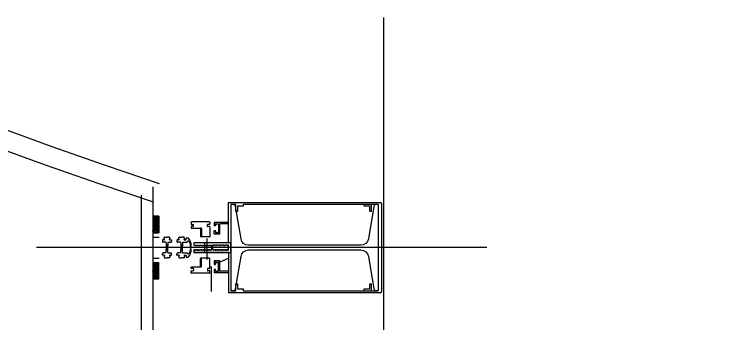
# Model space of a CAD drawing. Header units: metres. Extents: x -6536.4 to -6472.4, y -4878.1 to -4801.3.
# Drawn here: x -6523.187 to -6522.438, y -4832.375 to -4832.056 of the extents above; entities that cross this region are included whole.
import ezdxf
from ezdxf.xclip import XClip

# ---------------------------------------------------------------- set-up
doc = ezdxf.new("R2010")
doc.units = ezdxf.units.M
doc.header["$XCLIPFRAME"] = 2
doc.linetypes.add('plan alu +8.50$0$CACHE2', pattern=[4.762499999999999, 3.175, -1.5875])
doc.layers.add('A-MURS RIDEAUUX', color=150, linetype='Continuous', lineweight=25)
doc.layers.add('plan alu +8.50$0$A-MURS RIDEAUUX', color=150, linetype='Continuous', lineweight=25)
pattern_1 = [(45, (-9.679368365490518, 18.2487164248696), (-0.0008838834764831844, 0.0008838834764831845), []), (135, (-9.679368365490518, 18.2487164248696), (-0.002651650429449553, 0.0008838834764831846), [0.003125, -0.001875])]

# ---------------------------------------------------------------- blocks, each defined once
blk = doc.blocks.new('A$C6E374D36 (2)')
at = {"color": 0, "linetype": 'ByBlock', "lineweight": -2}
blk.add_arc((4.464980345421282, 4.464998909577844, 0.02212012055770174), 4.464999999999999, 102.789583949223, 72.29784460361603, dxfattribs=at)
at = {"color": 0, "linetype": 'ByBlock', "lineweight": -2, "ltscale": 10}
blk.add_arc((4.464980345421282, 4.464998909577844, 0.02212012055770174), 4.399999999999966, 147.0027269736985, 72.29784460361603, dxfattribs=at)
blk = doc.blocks.new('*U657')
at = {"color": 0, "linetype": 'ByBlock'}
blk.add_lwpolyline([(0.04445, 0), (-0.04445, 0), (-0.04445, -0.00254906053850182, 0.3664428773380374), (-0.04244611425406563, -0.004916145982191175), (-0.009046123913700646, -0.01050538750904206, -0.3664428773380373), (-0.00245, -0.01829704376118619), (-0.00245, -0.1341029562388138, -0.3664428773380373), (-0.009046123913700648, -0.1418946124909579), (-0.04244611425406563, -0.1474838540178088, 0.3664428773380373), (-0.04445, -0.1498509394614982), (-0.04445, -0.1524), (0.04445, -0.1524), (0.04445, -0.1498509394614982, 0.3664428773380373), (0.04244611425406563, -0.1474838540178088), (0.009046123913700646, -0.1418946124909579, -0.3664428773380373), (0.00245, -0.1341029562388138), (0.00245, -0.01829704376118619, -0.3664428773380373), (0.009046123913700648, -0.01050538750904206), (0.04244611425406563, -0.004916145982191175, 0.3664428773380374), (0.04445, -0.00254906053850182)], format="xyb", close=True, dxfattribs=at)
blk = doc.blocks.new('plan alu +8.50$0$profil111')
at = {"linetype": 'ByBlock', "lineweight": -2}
h = blk.add_hatch(dxfattribs=at)
h.set_pattern_fill('ANSI38', color=0, scale=0.01, style=0)
h.set_pattern_definition(pattern_1)
h.paths.add_polyline_path([(-0.03026265827611496, -0.2358430618305647), (-0.03235302280063479, -0.229598194969185), (-0.02027831705709104, -0.229598194969185), (-0.01745828871753474, -0.2358430618305647)])
h.paths.add_polyline_path([(-0.01541692718365084, -0.2358430618305647), (-0.01745828871753474, -0.2358430618305647), (-0.02027831705709104, -0.229598194969185), (-0.01541692718365084, -0.229598194969185)])
h.paths.add_polyline_path([(-0.03026265827611496, -0.2358430618305647), (-0.03261554045366211, -0.2358430618305647), (-0.03261554045366211, -0.229598194969185), (-0.03235302280063479, -0.229598194969185)])
h = blk.add_hatch(dxfattribs=at)
h.set_pattern_fill('ANSI38', color=0, scale=0.01, style=0)
h.set_pattern_definition(pattern_1)
h.paths.add_polyline_path([(0.03026265831886121, -0.2358430618305647), (0.03235302284247155, -0.229598194969185), (0.0202783170989278, -0.229598194969185), (0.0174582887593715, -0.2358430618305647)])
h.paths.add_polyline_path([(0.0154169272254876, -0.2358430618305647), (0.0174582887593715, -0.2358430618305647), (0.0202783170989278, -0.229598194969185), (0.0154169272254876, -0.229598194969185)])
h.paths.add_polyline_path([(0.03026265831886121, -0.2358430618305647), (0.03261554049640836, -0.2358430618305647), (0.03261554049640836, -0.229598194969185), (0.03235302284247155, -0.229598194969185)])
at = {"color": 0, "linetype": 'plan alu +8.50$0$CACHE2', "lineweight": -2}
blk.add_line((0, 0.1089074787396385), (0, -0.3559027471856098), dxfattribs=at)
at = {"color": 0, "linetype": 'ByBlock', "lineweight": -2}
for p, q in [((-0.04565000000002328, 0), (0.04565000000093278, 0)), ((-0.04665000000477448, -0.1576999999988402), (-0.04664999999931752, -0.0009999999992942321)), ((-0.04464999999981956, -0.003999999999905413), (-0.04465000000527652, -0.1427000000003318)), ((-0.04464999999981956, -0.003999999999905413), (-0.04464999999981956, -0.01049999999941065)), ((0.04365000000143482, -0.002999999999701686), (-0.04364999999961583, -0.002999999999701686)), ((0.04465000000072905, -0.01049999999941065), (0.04465000000072905, -0.003999999999905413)), ((0.04464999999527208, -0.1427000000003318), (0.04465000000072905, -0.003999999999905413)), ((0.0466500000011365, -0.0009999999992942321), (0.04664999998931307, -0.1574999999993452)), ((-0.04464999999981956, -0.01049999999941065), (-0.03744999999980791, -0.01049999999941065)), ((-0.0426499999994121, -0.01199999999971624), (-0.0426499999994121, -0.0180000000000291)), ((-0.03744999999980791, -0.01199999999971624), (-0.0426499999994121, -0.01199999999971624)), ((-0.03744999999980791, -0.01049999999941065), (-0.03744999999980791, -0.01199999999971624)), ((0.03745000000071741, -0.01049999999941065), (0.04465000000072905, -0.01049999999941065)), ((0.03745000000071741, -0.01199999999971624), (0.03745000000071741, -0.01049999999941065)), ((0.04265000000123109, -0.01199999999971624), (0.03745000000071741, -0.01199999999971624)), ((0.04265000000123109, -0.0180000000000291), (0.04265000000123109, -0.01199999999971624)), ((-0.0426499999994121, -0.0180000000000291), (-0.04464999999981956, -0.0180000000000291)), ((0.04465000000072905, -0.0180000000000291), (0.04265000000123109, -0.0180000000000291)), ((-0.04465000000527652, -0.1427000000003318), (-0.04265000000486907, -0.1427000000003318)), ((-0.04265000000486907, -0.1427000000003318), (-0.04265000000486907, -0.1486999999997352)), ((-0.04265000000486907, -0.1486999999997352), (-0.03745000000526488, -0.1486999999997352)), ((-0.03745000000526488, -0.1486999999997352), (-0.03745000000526488, -0.1502000000000407)), ((0.03744999999526044, -0.1502000000000407), (0.03744999999526044, -0.1486999999997352)), ((0.03744999999526044, -0.1486999999997352), (0.04264999999577412, -0.1486999999997352)), ((0.04264999999577412, -0.1486999999997352), (0.04264999999577412, -0.1427000000003318)), ((0.04264999999577412, -0.1427000000003318), (0.04464999999527208, -0.1427000000003318)), ((-0.03745000000526488, -0.1502000000000407), (-0.04465000000527652, -0.1502000000000407)), ((-0.04465000000527652, -0.1502000000000407), (-0.04465000000527652, -0.1552000000001499)), ((-0.04445000000487198, -0.1553999999996449), (0.04444999999577703, -0.1553999999996449)), ((0.04464999999527208, -0.1502000000000407), (0.03744999999526044, -0.1502000000000407)), ((0.04464999999527208, -0.1552000000001499), (0.04464999999527208, -0.1502000000000407)), ((-0.005200000005061156, -0.1576999999997497), (-0.04665000000477448, -0.1576999999988402)), ((-0.0260000000052969, -0.1579000000001543), (-0.0260000000052969, -0.1724999999996726)), ((-0.02450000000499131, -0.1579000000001543), (-0.02450000000499131, -0.1665000000002692)), ((-0.005000000004656613, -0.1579000000001543), (-0.005000000004656613, -0.1935000000003129)), ((-0.002600000004349567, -0.1579000000001543), (-0.002600000004349567, -0.1584999999995489)), ((-0.002600000004349567, -0.1584999999995489), (-0.002300000004652247, -0.1584999999995489)), ((-0.002600000004349567, -0.1593000000002576), (-0.002600000004349567, -0.1601000000000568)), ((-0.002300000004652247, -0.1593000000002576), (-0.002600000004349567, -0.1593000000002576)), ((-0.002600000004349567, -0.1601000000000568), (-0.002300000004652247, -0.1601000000000568)), ((-0.002600000004349567, -0.1608999999998559), (-0.002600000004349567, -0.1616999999996551)), ((-0.002300000004652247, -0.1608999999998559), (-0.002600000004349567, -0.1608999999998559)), ((-0.002600000004349567, -0.1616999999996551), (-0.002300000004652247, -0.1616999999996551)), ((-0.002600000004349567, -0.1624999999994543), (-0.002600000004349567, -0.163300000000163)), ((-0.002300000004652247, -0.1624999999994543), (-0.002600000004349567, -0.1624999999994543)), ((-0.002600000004349567, -0.163300000000163), (-0.002300000004652247, -0.163300000000163)), ((-0.002600000004349567, -0.1640999999999622), (-0.002600000004349567, -0.1648999999997613)), ((-0.002300000004652247, -0.1640999999999622), (-0.002600000004349567, -0.1640999999999622)), ((0.002399999994850077, -0.1576999999997497), (-0.002400000004854519, -0.1576999999997497)), ((-0.002100000005157199, -0.1586999999999534), (-0.002100000005157199, -0.159099999999853)), ((-0.002100000005157199, -0.1602999999995518), (-0.002100000005157199, -0.1606999999994514)), ((-0.002100000005157199, -0.1619000000000597), (-0.002100000005157199, -0.1622999999999593)), ((-0.002100000005157199, -0.163499999999658), (-0.002100000005157199, -0.1638999999995576)), ((0.002099999995152757, -0.1594999999997526), (0.002099999995152757, -0.159099999999853)), ((0.002099999995152757, -0.1611000000002605), (0.002099999995152757, -0.1606999999994514)), ((0.002099999995152757, -0.1626999999998588), (0.002099999995152757, -0.1622999999999593)), ((0.002099999995152757, -0.1642999999994572), (0.002099999995152757, -0.1638999999995576)), ((0.0022999999955573, -0.1588999999994485), (0.00259999999525462, -0.1588999999994485)), ((0.00259999999525462, -0.1597000000001572), (0.0022999999955573, -0.1597000000001572)), ((0.0022999999955573, -0.1604999999999563), (0.00259999999525462, -0.1604999999999563)), ((0.00259999999525462, -0.1612999999997555), (0.0022999999955573, -0.1612999999997555)), ((0.0022999999955573, -0.1620999999995547), (0.00259999999525462, -0.1620999999995547)), ((0.00259999999525462, -0.1629000000002634), (0.0022999999955573, -0.1629000000002634)), ((0.0022999999955573, -0.1637000000000626), (0.00259999999525462, -0.1637000000000626)), ((0.00259999999525462, -0.1644999999998618), (0.0022999999955573, -0.1644999999998618)), ((0.00259999999525462, -0.1588999999994485), (0.00259999999525462, -0.1579000000001543)), ((0.00259999999525462, -0.1604999999999563), (0.00259999999525462, -0.1597000000001572)), ((0.00259999999525462, -0.1620999999995547), (0.00259999999525462, -0.1612999999997555)), ((0.00259999999525462, -0.1637000000000626), (0.00259999999525462, -0.1629000000002634)), ((0.00259999999525462, -0.1652999999996609), (0.00259999999525462, -0.1644999999998618)), ((0.004999999995561666, -0.1579000000001543), (0.004999999995561666, -0.1935000000003129)), ((0.004999999995561666, -0.1934999999994034), (0.004999999995561666, -0.1579019154369234)), ((0.005199999995056714, -0.1576999999997497), (0.04644999998890853, -0.1576999999997497)), ((0.005199999995966209, -0.1577019154365189), (0.01087087668292952, -0.1577019154365189)), ((0.01487500990970148, -0.1664187723063151), (0.01105363899296208, -0.1578206877429693)), ((0.02449999999407737, -0.1577000000006592), (0.02449999999498687, -0.1664999999993597)), ((0.02599999999438296, -0.1577000000006592), (0.02599999999529246, -0.1724999999987631)), ((-0.02450000000499131, -0.1710000000002765), (-0.02450000000499131, -0.1683999999995649)), ((-0.01420000000507571, -0.1666999999997643), (-0.02430000000458676, -0.1666999999997643)), ((-0.02430000000458676, -0.1682000000000698), (-0.0157000000044718, -0.1682000000000698)), ((-0.02430000000458676, -0.1711999999997715), (-0.0227000000049884, -0.1711999999997715)), ((-0.02250000000458385, -0.1714000000001761), (-0.02250000000458385, -0.1724999999996726)), ((-0.01750000000447471, -0.1724999999996726), (-0.01750000000447471, -0.1714000000001761)), ((-0.01730000000497967, -0.1711999999997715), (-0.0157000000044718, -0.1711999999997715)), ((-0.01550000000497676, -0.1710000000002765), (-0.01550000000497676, -0.1683999999995649)), ((-0.01400000000467116, -0.1669000000001688), (-0.01400000000467116, -0.1724999999996726)), ((-0.002600000004349567, -0.1648999999997613), (-0.002300000004652247, -0.1648999999997613)), ((-0.002600000004349567, -0.1656999999995605), (-0.002600000004349567, -0.1665000000002692)), ((-0.002300000004652247, -0.1656999999995605), (-0.002600000004349567, -0.1656999999995605)), ((-0.002600000004349567, -0.1665000000002692), (-0.002300000004652247, -0.1665000000002692)), ((-0.002600000004349567, -0.1673000000000684), (-0.002600000004349567, -0.1680999999998676)), ((-0.002300000004652247, -0.1673000000000684), (-0.002600000004349567, -0.1673000000000684)), ((-0.002600000004349567, -0.1680999999998676), (-0.002300000004652247, -0.1680999999998676)), ((-0.002300000004652247, -0.1688999999996668), (-0.002600000004349567, -0.1688999999996668)), ((-0.002600000004349567, -0.1688999999996668), (-0.002600000004349567, -0.1696999999994659)), ((-0.002600000004349567, -0.1696999999994659), (-0.002300000004652247, -0.1696999999994659)), ((-0.002300000004652247, -0.1705000000001746), (-0.002600000004349567, -0.1705000000001746)), ((-0.002600000004349567, -0.1705000000001746), (-0.002600000004349567, -0.1712999999999738)), ((-0.002600000004349567, -0.1712999999999738), (-0.002300000004652247, -0.1712999999999738)), ((-0.002300000004652247, -0.172099999999773), (-0.002600000004349567, -0.172099999999773)), ((-0.002600000004349567, -0.172099999999773), (-0.002600000004349567, -0.1728999999995722)), ((-0.002100000005157199, -0.1651000000001659), (-0.002100000005157199, -0.1655000000000655)), ((-0.002100000005157199, -0.1666999999997643), (-0.002100000005157199, -0.1670999999996639)), ((-0.002100000005157199, -0.1683000000002721), (-0.002100000005157199, -0.1687000000001717)), ((-0.002100000005157199, -0.1698999999998705), (-0.002100000005157199, -0.1702999999997701)), ((-0.002100000005157199, -0.1714999999994689), (-0.002100000005157199, -0.1719000000002779)), ((0.002099999995152757, -0.1658999999999651), (0.002099999995152757, -0.1655000000000655)), ((0.002099999995152757, -0.1674999999995634), (0.002099999995152757, -0.1670999999996639)), ((0.002099999995152757, -0.1691000000000713), (0.002099999995152757, -0.1687000000001717)), ((0.002099999995152757, -0.1706999999996697), (0.002099999995152757, -0.1702999999997701)), ((0.002099999995152757, -0.1723000000001775), (0.002099999995152757, -0.1719000000002779)), ((0.0022999999955573, -0.1652999999996609), (0.00259999999525462, -0.1652999999996609)), ((0.00259999999525462, -0.1660999999994601), (0.0022999999955573, -0.1660999999994601)), ((0.0022999999955573, -0.1669000000001688), (0.00259999999525462, -0.1669000000001688)), ((0.00259999999525462, -0.167699999999968), (0.0022999999955573, -0.167699999999968)), ((0.0022999999955573, -0.1684999999997672), (0.00259999999525462, -0.1684999999997672)), ((0.00259999999525462, -0.1692999999995664), (0.0022999999955573, -0.1692999999995664)), ((0.0022999999955573, -0.170100000000275), (0.00259999999525462, -0.170100000000275)), ((0.00259999999525462, -0.1709000000000742), (0.0022999999955573, -0.1709000000000742)), ((0.0022999999955573, -0.1716999999998734), (0.00259999999525462, -0.1716999999998734)), ((0.00259999999525462, -0.1669000000001688), (0.00259999999525462, -0.1660999999994601)), ((0.00259999999525462, -0.1684999999997672), (0.00259999999525462, -0.167699999999968)), ((0.00259999999525462, -0.170100000000275), (0.00259999999525462, -0.1692999999995664)), ((0.00259999999525462, -0.1716999999998734), (0.00259999999525462, -0.1709000000000742)), ((0.01379999999517167, -0.1669000000001688), (0.01379999999517167, -0.1727000000000771)), ((0.01399999999557622, -0.1666999999997643), (0.01469224759966892, -0.1666999999997643)), ((0.01399999999557622, -0.1669000000001688), (0.01399999999557622, -0.1724999999996726)), ((0.02429999999549182, -0.1666999999997643), (0.01419999999507127, -0.1666999999997643)), ((0.01549999999497231, -0.1710000000002765), (0.01549999999497231, -0.1683999999995649)), ((0.02429999999549182, -0.1682000000000698), (0.01569999999537686, -0.1682000000000698)), ((0.01729999999497522, -0.1711999999997715), (0.01569999999537686, -0.1711999999997715)), ((0.01749999999537977, -0.1724999999996726), (0.01749999999537977, -0.1714000000001761)), ((0.02249999999548891, -0.1714000000001761), (0.02249999999548891, -0.1724999999996726)), ((0.02429999999549182, -0.1711999999997715), (0.02269999999498395, -0.1711999999997715)), ((0.02449999999498687, -0.1710000000002765), (0.02449999999498687, -0.1683999999995649)), ((-0.02650000000448927, -0.1773999999995794), (-0.02650000000448927, -0.196100000000115)), ((-0.02630000000408472, -0.1772000000000844), (-0.02420000000438449, -0.1772000000000844)), ((-0.02580000000489235, -0.1727000000000771), (-0.0227000000049884, -0.1727000000000771)), ((-0.02400000000488944, -0.1773999999995794), (-0.02400000000488944, -0.1791999999995824)), ((-0.02190000000427972, -0.1793999999999869), (-0.0238000000044849, -0.1793999999999869)), ((-0.02170000000478467, -0.1773999999995794), (-0.02170000000478467, -0.1791999999995824)), ((-0.02150000000438013, -0.1772000000000844), (-0.01120000000446453, -0.1772000000000844)), ((-0.01420000000507571, -0.1727000000000771), (-0.01730000000497967, -0.1727000000000771)), ((-0.01100000000405998, -0.1773999999995794), (-0.01100000000405998, -0.1865499999994427)), ((-0.002600000004349567, -0.1728999999995722), (-0.002300000004652247, -0.1728999999995722)), ((-0.002300000004652247, -0.1737000000002809), (-0.002600000004349567, -0.1737000000002809)), ((-0.002600000004349567, -0.1737000000002809), (-0.002600000004349567, -0.1739999999999782)), ((-0.002600000004349567, -0.1760999999996784), (-0.002600000004349567, -0.1755000000002838)), ((-0.002600000004349567, -0.1760999999996784), (-0.002300000004652247, -0.1760999999996784)), ((-0.002600000004349567, -0.1777000000001863), (-0.002600000004349567, -0.1768999999994776)), ((-0.002600000004349567, -0.1768999999994776), (-0.002300000004652247, -0.1768999999994776)), ((-0.002300000004652247, -0.1777000000001863), (-0.002600000004349567, -0.1777000000001863)), ((-0.002600000004349567, -0.1792999999997846), (-0.002600000004349567, -0.1784999999999854)), ((-0.002600000004349567, -0.1784999999999854), (-0.002300000004652247, -0.1784999999999854)), ((-0.002600000004349567, -0.1792999999997846), (-0.002300000004652247, -0.1792999999997846)), ((-0.002400000004854519, -0.1741999999994732), (0.001899999994748214, -0.1741999999994732)), ((-0.002400000004854519, -0.1752999999998792), (0.002399999994850077, -0.1752999999998792)), ((-0.002100000005157199, -0.1730999999999767), (-0.002100000005157199, -0.1734999999998763)), ((-0.002100000005157199, -0.1766999999999825), (-0.002100000005157199, -0.1763000000000829)), ((-0.002100000005157199, -0.1782999999995809), (-0.002100000005157199, -0.1778999999996813)), ((-0.002100000005157199, -0.1799000000000888), (-0.002100000005157199, -0.1795000000001892)), ((0.002099999995152757, -0.1739999999999782), (0.002099999995152757, -0.1734999999998763)), ((0.002099999995152757, -0.1770999999998821), (0.002099999995152757, -0.1766999999999825)), ((0.002099999995152757, -0.1786999999994805), (0.002099999995152757, -0.1782999999995809)), ((0.00259999999525462, -0.1724999999996726), (0.0022999999955573, -0.1724999999996726)), ((0.0022999999955573, -0.1732999999994718), (0.00259999999525462, -0.1732999999994718)), ((0.00259999999525462, -0.176499999999578), (0.0022999999955573, -0.176499999999578)), ((0.00259999999525462, -0.1773000000002867), (0.0022999999955573, -0.1773000000002867)), ((0.0022999999955573, -0.1781000000000859), (0.00259999999525462, -0.1781000000000859)), ((0.00259999999525462, -0.178899999999885), (0.0022999999955573, -0.178899999999885)), ((0.00259999999525462, -0.1796999999996842), (0.0022999999955573, -0.1796999999996842)), ((0.00259999999525462, -0.1732999999994718), (0.00259999999525462, -0.1724999999996726)), ((0.00259999999525462, -0.176499999999578), (0.00259999999525462, -0.1755000000002838)), ((0.00259999999525462, -0.1781000000000859), (0.00259999999525462, -0.1773000000002867)), ((0.00259999999525462, -0.1796999999996842), (0.00259999999525462, -0.178899999999885)), ((0.01099999999587453, -0.1773999999995794), (0.01099999999587453, -0.1865499999994427)), ((0.02149999999528518, -0.1772000000000844), (0.01119999999536958, -0.1772000000000844)), ((0.01419999999507127, -0.1727000000000771), (0.01729999999497522, -0.1727000000000771)), ((0.01999999999588908, -0.1766999999999825), (0.01999999999588908, -0.1754999999993743)), ((0.04509999999572756, -0.1752999999998792), (0.02019999999538413, -0.1752999999998792)), ((0.02169999999568972, -0.1773999999995794), (0.02169999999568972, -0.1791999999995824)), ((0.02189999999518477, -0.1793999999999869), (0.02379999999538995, -0.1793999999999869)), ((0.02269999999498395, -0.1727000000000771), (0.02579999999488791, -0.1727000000000771)), ((0.0239999999957945, -0.1773999999995794), (0.0239999999957945, -0.1791999999995824)), ((0.02629999999589927, -0.1772000000000844), (0.02419999999528955, -0.1772000000000844)), ((0.02649999999539432, -0.1773999999995794), (0.02649999999539432, -0.196100000000115)), ((-0.02000000000407454, -0.1869499999993423), (-0.02000000000407454, -0.185950000000048)), ((-0.02000000000407454, -0.1962855270994623), (-0.02000000000407454, -0.1869499999993423)), ((-0.01980000000457949, -0.1857499999996435), (-0.01100000000405998, -0.1857499999996435)), ((-0.01980000000457949, -0.1867499999998472), (-0.01120000000446453, -0.1867499999998472)), ((0.01238148510128667, -0.1798499999995329), (-0.00951022178196581, -0.1798499999995329)), ((-0.002600000004349567, -0.1809000000002925), (-0.002600000004349567, -0.1800999999995838)), ((-0.002600000004349567, -0.1800999999995838), (-0.002300000004652247, -0.1800999999995838)), ((-0.002300000004652247, -0.1809000000002925), (-0.002600000004349567, -0.1809000000002925)), ((-0.002600000004349567, -0.1824999999998909), (-0.002600000004349567, -0.1817000000000917)), ((-0.002600000004349567, -0.1817000000000917), (-0.002300000004652247, -0.1817000000000917)), ((-0.002600000004349567, -0.1824999999998909), (-0.002300000004652247, -0.1824999999998909)), ((-0.002600000004349567, -0.1840999999994892), (-0.002600000004349567, -0.18329999999969)), ((-0.002600000004349567, -0.18329999999969), (-0.002300000004652247, -0.18329999999969)), ((-0.002300000004652247, -0.1840999999994892), (-0.002600000004349567, -0.1840999999994892)), ((-0.002600000004349567, -0.1856999999999971), (-0.002600000004349567, -0.1849000000001979)), ((-0.002600000004349567, -0.1849000000001979), (-0.002300000004652247, -0.1849000000001979)), ((-0.002600000004349567, -0.1856999999999971), (-0.002300000004652247, -0.1856999999999971)), ((-0.002600000004349567, -0.1872999999995955), (-0.002600000004349567, -0.1864999999997963)), ((-0.002600000004349567, -0.1864999999997963), (-0.002300000004652247, -0.1864999999997963)), ((-0.002100000005157199, -0.1814999999996871), (-0.002100000005157199, -0.1810999999997875)), ((-0.002100000005157199, -0.183100000000195), (-0.002100000005157199, -0.1827000000002954)), ((-0.002100000005157199, -0.1846999999997934), (-0.002100000005157199, -0.1842999999998938)), ((-0.002100000005157199, -0.1863000000003012), (-0.002100000005157199, -0.1858999999994921)), ((0.002099999995152757, -0.1802999999999884), (0.002099999995152757, -0.1799000000000888)), ((0.002099999995152757, -0.1818999999995867), (0.002099999995152757, -0.1814999999996871)), ((0.002099999995152757, -0.1835000000000946), (0.002099999995152757, -0.183100000000195)), ((0.002099999995152757, -0.185099999999693), (0.002099999995152757, -0.1846999999997934)), ((0.002099999995152757, -0.1867000000002008), (0.002099999995152757, -0.1863000000003012)), ((0.00259999999525462, -0.1804999999994834), (0.0022999999955573, -0.1804999999994834)), ((0.0022999999955573, -0.1813000000001921), (0.00259999999525462, -0.1813000000001921)), ((0.00259999999525462, -0.1820999999999913), (0.0022999999955573, -0.1820999999999913)), ((0.00259999999525462, -0.1828999999997905), (0.0022999999955573, -0.1828999999997905)), ((0.00259999999525462, -0.1836999999995896), (0.0022999999955573, -0.1836999999995896)), ((0.0022999999955573, -0.1845000000002983), (0.00259999999525462, -0.1845000000002983)), ((0.00259999999525462, -0.1853000000000975), (0.0022999999955573, -0.1853000000000975)), ((0.00259999999525462, -0.1860999999998967), (0.0022999999955573, -0.1860999999998967)), ((0.00259999999525462, -0.1868999999996959), (0.0022999999955573, -0.1868999999996959)), ((0.00259999999525462, -0.1813000000001921), (0.00259999999525462, -0.1804999999994834)), ((0.00259999999525462, -0.1828999999997905), (0.00259999999525462, -0.1820999999999913)), ((0.00259999999525462, -0.1845000000002983), (0.00259999999525462, -0.1836999999995896)), ((0.00259999999525462, -0.1860999999998967), (0.00259999999525462, -0.1853000000000975)), ((0.00259999999525462, -0.187699999999495), (0.00259999999525462, -0.1868999999996959)), ((0.01979999999548454, -0.1857499999996435), (0.01099999999587453, -0.1857499999996435)), ((0.01979999999548454, -0.1867499999998472), (0.01119999999536958, -0.1867499999998472)), ((0.01999999999588908, -0.1869499999993423), (0.01999999999588908, -0.185950000000048)), ((0.01999999999588908, -0.1962855270994623), (0.01999999999588908, -0.1869499999993423)), ((-0.02400000000488944, -0.196100000000115), (-0.02400000000488944, -0.194300000000112)), ((-0.02190000000427972, -0.1940999999997075), (-0.0238000000044849, -0.1940999999997075)), ((-0.02170000000478467, -0.194300000000112), (-0.02170000000478467, -0.1962855270994623)), ((-0.004800000005161564, -0.1936999999998079), (-0.002800000004754111, -0.1936999999998079)), ((-0.002300000004652247, -0.1872999999995955), (-0.002600000004349567, -0.1872999999995955)), ((-0.002600000004349567, -0.1889000000001033), (-0.002600000004349567, -0.1881000000003041)), ((-0.002600000004349567, -0.1881000000003041), (-0.002300000004652247, -0.1881000000003041)), ((-0.002600000004349567, -0.1889000000001033), (-0.002300000004652247, -0.1889000000001033)), ((-0.002600000004349567, -0.1904999999997017), (-0.002600000004349567, -0.1896999999999025)), ((-0.002600000004349567, -0.1896999999999025), (-0.002300000004652247, -0.1896999999999025)), ((-0.002300000004652247, -0.1904999999997017), (-0.002600000004349567, -0.1904999999997017)), ((-0.002600000004349567, -0.1921000000002095), (-0.002600000004349567, -0.1912999999995009)), ((-0.002600000004349567, -0.1912999999995009), (-0.002300000004652247, -0.1912999999995009)), ((-0.002600000004349567, -0.1921000000002095), (-0.002300000004652247, -0.1921000000002095)), ((-0.002600000004349567, -0.1935000000003129), (-0.002600000004349567, -0.1929000000000087)), ((-0.002600000004349567, -0.1929000000000087), (-0.002300000004652247, -0.1929000000000087)), ((-0.002100000005157199, -0.1878999999998996), (-0.002100000005157199, -0.1875)), ((-0.002100000005157199, -0.189499999999498), (-0.002100000005157199, -0.1890999999995984)), ((-0.002100000005157199, -0.1911000000000058), (-0.002100000005157199, -0.1907000000001062)), ((-0.002100000005157199, -0.1926999999996042), (-0.002100000005157199, -0.1922999999997046)), ((0.002099999995152757, -0.1882999999997992), (0.002099999995152757, -0.1878999999998996)), ((0.002099999995152757, -0.189900000000307), (0.002099999995152757, -0.189499999999498)), ((0.002099999995152757, -0.1914999999999054), (0.002099999995152757, -0.1911000000000058)), ((0.002099999995152757, -0.1930999999995038), (0.002099999995152757, -0.1926999999996042)), ((0.0022999999955573, -0.187699999999495), (0.00259999999525462, -0.187699999999495)), ((0.00259999999525462, -0.1885000000002037), (0.0022999999955573, -0.1885000000002037)), ((0.00259999999525462, -0.1893000000000029), (0.0022999999955573, -0.1893000000000029)), ((0.00259999999525462, -0.1900999999998021), (0.0022999999955573, -0.1900999999998021)), ((0.0022999999955573, -0.1908999999996013), (0.00259999999525462, -0.1908999999996013)), ((0.00259999999525462, -0.19170000000031), (0.0022999999955573, -0.19170000000031)), ((0.00259999999525462, -0.1925000000001091), (0.0022999999955573, -0.1925000000001091)), ((0.00259999999525462, -0.1932999999999083), (0.0022999999955573, -0.1932999999999083)), ((0.00259999999525462, -0.1893000000000029), (0.00259999999525462, -0.1885000000002037)), ((0.00259999999525462, -0.1908999999996013), (0.00259999999525462, -0.1900999999998021)), ((0.00259999999525462, -0.1925000000001091), (0.00259999999525462, -0.19170000000031)), ((0.00259999999525462, -0.1935000000003129), (0.00259999999525462, -0.1932999999999083)), ((0.002799999994749669, -0.1936999999998079), (0.004799999995157123, -0.1936999999998079)), ((0.02169999999568972, -0.194300000000112), (0.02169999999568972, -0.1962855270994623)), ((0.02189999999518477, -0.1940999999997075), (0.02379999999538995, -0.1940999999997075)), ((0.0239999999957945, -0.196100000000115), (0.0239999999957945, -0.194300000000112)), ((-0.02630000000408472, -0.19629999999961), (-0.02420000000438449, -0.19629999999961)), ((-0.02150000000438013, -0.1964855270998669), (-0.02020000000447908, -0.1964855270998669)), ((-0.009978833844797919, -0.2010533193988522), (-0.009978833844797919, -0.1998956244660803)), ((-0.00827010632656311, -0.2013533193985495), (-0.009678833844191104, -0.2013533193985495)), ((-0.007970106326865789, -0.2033861727286421), (-0.007970106326865789, -0.2016533193982468)), ((-0.005470106326356472, -0.2049090555601651), (-0.005470106326356472, -0.2006454833517637)), ((0.005470106317261525, -0.2049090555601651), (0.005470106317261525, -0.2006454833517637)), ((0.005470106317261525, -0.2049090555601651), (0.005470106317261525, -0.2006454833517637)), ((0.007970106317770842, -0.2033861727286421), (0.007970106317770842, -0.2016533193982468)), ((0.007970106317770842, -0.2033861727286421), (0.007970106317770842, -0.2016533193982468)), ((0.008270106317468162, -0.2013533193985495), (0.009678833835096157, -0.2013533193985495)), ((0.008270106317468162, -0.2013533193985495), (0.009678833835096157, -0.2013533193985495)), ((0.009978833835702972, -0.2010533193988522), (0.009978833835702972, -0.1998956244660803)), ((0.009978833835702972, -0.2010533193988522), (0.009978833835702972, -0.1998956244660803)), ((0.02149999999528518, -0.1964855270998669), (0.02019999999538413, -0.1964855270998669)), ((0.02629999999589927, -0.19629999999961), (0.02419999999528955, -0.19629999999961)), ((-0.01069623733383196, -0.2038662391378239), (-0.01069623733383196, -0.2061861727288488)), ((-0.01069623733383196, -0.2085061063198737), (-0.01069623733383196, -0.2061861727288488)), ((-0.00932002838999324, -0.2030473650102067), (-0.01053732763375592, -0.2036014873165186)), ((-0.00932002838999324, -0.2093249804474908), (-0.01053732763375592, -0.2087708581411789)), ((-0.00902596819014434, -0.2033861727286421), (-0.00902596819014434, -0.2032238662250165)), ((-0.00902596819014434, -0.2089861727290554), (-0.00902596819014434, -0.2091484792335905)), ((-0.00827010632656311, -0.2036861727292489), (-0.008725968189537525, -0.2036861727292489)), ((-0.00827010632656311, -0.2086861727293581), (-0.008725968189537525, -0.2086861727293581)), ((-0.007970106326865789, -0.2089861727290554), (-0.007970106326865789, -0.2107816896323129)), ((-0.005470106326356472, -0.2074632898993514), (-0.005470106326356472, -0.2099816896325137)), ((-0.005193859124119626, -0.2052081137562709), (0.002126988573763811, -0.205789574550181)), ((-0.005193859122300637, -0.2071642317032456), (0.002126988573763811, -0.2065827709566292)), ((0.005193859115934174, -0.2052081137562709), (-0.002126988582858758, -0.205789574550181)), ((0.005193859114115185, -0.2071642317032456), (-0.002126988582858758, -0.2065827709566292)), ((0.005470106317261525, -0.2074632898993514), (0.005470106317261525, -0.2099816896325137)), ((0.005470106317261525, -0.2074632898993514), (0.005470106317261525, -0.2099816896325137)), ((0.007970106317770842, -0.2089861727290554), (0.007970106317770842, -0.2107816896323129)), ((0.007970106317770842, -0.2089861727290554), (0.007970106317770842, -0.2107816896323129)), ((0.008270106317468162, -0.2036861727292489), (0.008725968180442578, -0.2036861727292489)), ((0.008270106317468162, -0.2036861727292489), (0.008725968180442578, -0.2036861727292489)), ((0.008270106317468162, -0.2086861727293581), (0.008725968180442578, -0.2086861727293581)), ((0.008270106317468162, -0.2086861727293581), (0.008725968180442578, -0.2086861727293581)), ((0.009025968181049393, -0.2033861727286421), (0.009025968181049393, -0.2032238662250165)), ((0.009025968181049393, -0.2033861727286421), (0.009025968181049393, -0.2032238662250165)), ((0.009025968181049393, -0.2089861727290554), (0.009025968181049393, -0.2091484792335905)), ((0.009025968181049393, -0.2089861727290554), (0.009025968181049393, -0.2091484792335905)), ((0.009320028380898293, -0.2030473650102067), (0.01053732762466097, -0.2036014873165186)), ((0.009320028380898293, -0.2030473650102067), (0.01053732762466097, -0.2036014873165186)), ((0.009320028380898293, -0.2093249804474908), (0.01053732762466097, -0.2087708581411789)), ((0.009320028380898293, -0.2093249804474908), (0.01053732762466097, -0.2087708581411789)), ((0.01069623732473701, -0.2038662391378239), (0.01069623732473701, -0.2061861727288488)), ((0.01069623732473701, -0.2038662391378239), (0.01069623732473701, -0.2061861727288488)), ((0.01069623732473701, -0.2085061063198737), (0.01069623732473701, -0.2061861727288488)), ((0.01069623732473701, -0.2085061063198737), (0.01069623732473701, -0.2061861727288488)), ((-0.007970106326865789, -0.2184665411659807), (-0.007970106326865789, -0.2167710243120382)), ((-0.007770106326461246, -0.210981689631808), (-0.006470106326560199, -0.210981689631808)), ((-0.007670106326258974, -0.2164710243114314), (-0.006470106326560199, -0.2164710243114314)), ((0.007770106317366299, -0.210981689631808), (0.006470106317465252, -0.210981689631808)), ((0.007770106317366299, -0.210981689631808), (0.006470106317465252, -0.210981689631808)), ((0.007670106318073522, -0.2164710243114314), (0.006470106317465252, -0.2164710243114314)), ((0.007670106318073522, -0.2164710243114314), (0.006470106317465252, -0.2164710243114314)), ((0.007970106317770842, -0.2184665411659807), (0.007970106317770842, -0.2167710243120382)), ((0.007970106317770842, -0.2184665411659807), (0.007970106317770842, -0.2167710243120382)), ((-0.01069623733383196, -0.2189466075751625), (-0.01069623733383196, -0.2212665411661874)), ((-0.01069623733383196, -0.2235864747572123), (-0.01069623733383196, -0.2212665411661874)), ((-0.00932002838999324, -0.2181277334475453), (-0.01053732763375592, -0.2186818557538572)), ((-0.00932002838999324, -0.2244053488848294), (-0.01053732763375592, -0.2238512265785175)), ((-0.00902596819014434, -0.2184665411659807), (-0.00902596819014434, -0.2183042346614457)), ((-0.00902596819014434, -0.224066541166394), (-0.00902596819014434, -0.2242288476700196)), ((-0.00827010632656311, -0.2187665411656781), (-0.008725968189537525, -0.2187665411656781)), ((-0.00827010632656311, -0.2237665411657872), (-0.008725968189537525, -0.2237665411657872)), ((-0.007970106326865789, -0.224066541166394), (-0.007970106326865789, -0.2258620580696515)), ((-0.005470106326356472, -0.2199894239975038), (-0.005470106326356472, -0.2174710243116351)), ((-0.005470106326356472, -0.219989424043888), (-0.005470106326356472, -0.2174710243116351)), ((-0.005470106326356472, -0.22254365833669), (-0.005470106326356472, -0.2250620580689429)), ((-0.005193859124119626, -0.2202884821936095), (0.002126988573763811, -0.2208699429875196)), ((-0.005193859122300637, -0.2222446001405842), (0.002126988573763811, -0.2216631393930584)), ((0.005193859115934174, -0.2202884821936095), (-0.002126988582858758, -0.2208699429875196)), ((0.005193859114115185, -0.2222446001405842), (-0.002126988582858758, -0.2216631393930584)), ((0.005470106317261525, -0.2199894239975038), (0.005470106317261525, -0.2174710243116351)), ((0.005470106317261525, -0.219989424043888), (0.005470106317261525, -0.2174710243116351)), ((0.005470106317261525, -0.2199894239975038), (0.005470106317261525, -0.2174710243116351)), ((0.005470106317261525, -0.219989424043888), (0.005470106317261525, -0.2174710243116351)), ((0.005470106317261525, -0.22254365833669), (0.005470106317261525, -0.2250620580689429)), ((0.005470106317261525, -0.22254365833669), (0.005470106317261525, -0.2250620580689429)), ((0.007970106317770842, -0.224066541166394), (0.007970106317770842, -0.2257620580694493)), ((0.007970106317770842, -0.224066541166394), (0.007970106317770842, -0.2258620580696515)), ((0.008270106317468162, -0.2187665411656781), (0.008725968180442578, -0.2187665411656781)), ((0.008270106317468162, -0.2187665411656781), (0.008725968180442578, -0.2187665411656781)), ((0.008270106317468162, -0.2237665411657872), (0.008725968180442578, -0.2237665411657872)), ((0.008270106317468162, -0.2237665411657872), (0.008725968180442578, -0.2237665411657872)), ((0.009025968181049393, -0.2184665411659807), (0.009025968181049393, -0.2183042346614457)), ((0.009025968181049393, -0.2184665411659807), (0.009025968181049393, -0.2183042346614457)), ((0.009025968181049393, -0.224066541166394), (0.009025968181049393, -0.2242288476700196)), ((0.009025968181049393, -0.224066541166394), (0.009025968181049393, -0.2242288476700196)), ((0.009320028380898293, -0.2181277334475453), (0.01053732762466097, -0.2186818557538572)), ((0.009320028380898293, -0.2181277334475453), (0.01053732762466097, -0.2186818557538572)), ((0.009320028380898293, -0.2244053488848294), (0.01053732762466097, -0.2238512265785175)), ((0.009320028380898293, -0.2244053488848294), (0.01053732762466097, -0.2238512265785175)), ((0.01069623732473701, -0.2189466075751625), (0.01069623732473701, -0.2212665411661874)), ((0.01069623732473701, -0.2189466075751625), (0.01069623732473701, -0.2212665411661874)), ((0.01069623732473701, -0.2235864747572123), (0.01069623732473701, -0.2212665411661874)), ((0.01069623732473701, -0.2235864747572123), (0.01069623732473701, -0.2212665411661874)), ((-0.03261554047912796, -0.2295981949455381), (-0.03261554047912796, -0.2358981949455483)), ((-0.03261554047912796, -0.2295981949455381), (-0.01541692720911669, -0.2295981949455381)), ((-0.01541692720911669, -0.2358981949455483), (-0.01541692720911669, -0.2295981949455381)), ((-0.0108735286312367, -0.2358981949455483), (-0.0108735286312367, -0.2293981949460431)), ((-0.007770106326461246, -0.2260620580691466), (-0.006470106326560199, -0.2260620580691466)), ((0.007670106318073522, -0.2260620580691466), (0.006470106317465252, -0.2260620580691466)), ((0.007770106317366299, -0.2260620580691466), (0.006470106317465252, -0.2260620580691466)), ((0.01087352862214175, -0.2358981949455483), (0.01087352862214175, -0.2293981949460431)), ((0.03261554047094251, -0.2295981949455381), (0.01541692720002175, -0.2295981949455381)), ((0.01541692720002175, -0.2358981949455483), (0.01541692720002175, -0.2295981949455381)), ((0.03261554047094251, -0.2295981949455381), (0.03261554047094251, -0.2358981949455483))]:
    blk.add_line(p, q, dxfattribs=at)
at = {"color": 0, "linetype": 'ByBlock', "lineweight": -2, "ltscale": 10}
blk.add_lwpolyline([(0.004996849595045205, -0.1553999999996449), (-0.005003150405173074, -0.1553999999996449), (-0.005003150405173074, -0.1826999999593681), (0.004996849595045205, -0.1826999999593681)], close=True, dxfattribs=at)
at = {"color": 0, "linetype": 'ByBlock', "lineweight": -2}
for centre, radius, start, end in [((-0.04565000000002328, -0.0009999999992942321), 0.001, 90, 180), ((0.04565000000093278, -0.0009999999992942321), 0.001, 0, 90), ((-0.04364999999961583, -0.003999999999905413), 0.001, 90, 180), ((0.04365000000143482, -0.003999999999905413), 0.001, 0, 90), ((0.04444999999577703, -0.1552000000001499), 0.0002000000000000001, 270, 0), ((-0.02430000000458676, -0.1579000000001543), 0.0002000000000000001, 90, 180), ((-0.005200000005061156, -0.1579000000001543), 0.0002000000000000001, 0, 90), ((-0.002400000004854519, -0.1579000000001543), 0.0002000000000000001, 90, 180), ((-0.002300000004652247, -0.1586999999999534), 0.0002000000000000001, 0, 90), ((-0.002300000004652247, -0.159099999999853), 0.0002000000000000001, 270, 0), ((-0.002300000004652247, -0.1602999999995518), 0.0002000000000000001, 0, 90), ((-0.002300000004652247, -0.1606999999994514), 0.0002000000000000001, 270, 0), ((-0.002300000004652247, -0.1619000000000597), 0.0002000000000000001, 0, 90), ((-0.002300000004652247, -0.1622999999999593), 0.0002000000000000001, 270, 0), ((-0.002300000004652247, -0.163499999999658), 0.0002000000000000001, 0, 90), ((-0.002300000004652247, -0.1638999999995576), 0.0002000000000000001, 270, 0), ((0.0022999999955573, -0.159099999999853), 0.0002000000000000001, 90, 180), ((0.0022999999955573, -0.1594999999997526), 0.0002000000000000001, 180, 270), ((0.0022999999955573, -0.1606999999994514), 0.0002000000000000001, 90, 180), ((0.0022999999955573, -0.1611000000002605), 0.0002000000000000001, 180, 270), ((0.0022999999955573, -0.1622999999999593), 0.0002000000000000001, 90, 180), ((0.0022999999955573, -0.1626999999998588), 0.0002000000000000001, 180, 270), ((0.0022999999955573, -0.1638999999995576), 0.0002000000000000001, 90, 180), ((0.0022999999955573, -0.1642999999994572), 0.0002000000000000001, 180, 270), ((0.002399999994850077, -0.1579000000001543), 0.0002000000000000001, 0, 90), ((0.005199999995056714, -0.1579000000001543), 0.0002000000000000001, 90, 180), ((0.005199999995966209, -0.1579019154369234), 0.0002000000000000001, 90, 180), ((0.01087087668292952, -0.1579019154369234), 0.0002000000000000001, 23.96248897446707, 90), ((0.04644999998890853, -0.1574999999993452), 0.0002000000000000001, 270, 0), ((-0.02430000000458676, -0.1665000000002692), 0.0002000000000000001, 180, 270), ((-0.02430000000458676, -0.1683999999995649), 0.0002000000000000001, 90, 180), ((-0.02430000000458676, -0.1710000000002765), 0.0002000000000000001, 180, 270), ((-0.0227000000049884, -0.1714000000001761), 0.0002000000000000001, 0, 90), ((-0.01730000000497967, -0.1714000000001761), 0.0002000000000000001, 90, 180), ((-0.0157000000044718, -0.1683999999995649), 0.0002000000000000001, 0, 90), ((-0.0157000000044718, -0.1710000000002765), 0.0002000000000000001, 270, 0), ((-0.01420000000507571, -0.1669000000001688), 0.0002000000000000001, 0, 90), ((-0.002300000004652247, -0.1651000000001659), 0.0002000000000000001, 0, 90), ((-0.002300000004652247, -0.1655000000000655), 0.0002000000000000001, 270, 0), ((-0.002300000004652247, -0.1666999999997643), 0.0002000000000000001, 0, 90), ((-0.002300000004652247, -0.1670999999996639), 0.0002000000000000001, 270, 0), ((-0.002300000004652247, -0.1683000000002721), 0.0002000000000000001, 0, 90), ((-0.002300000004652247, -0.1687000000001717), 0.0002000000000000001, 270, 0), ((-0.002300000004652247, -0.1698999999998705), 0.0002000000000000001, 0, 90), ((-0.002300000004652247, -0.1702999999997701), 0.0002000000000000001, 270, 0), ((-0.002300000004652247, -0.1714999999994689), 0.0002000000000000001, 0, 90), ((-0.002300000004652247, -0.1719000000002779), 0.0002000000000000001, 270, 0), ((0.0022999999955573, -0.1655000000000655), 0.0002000000000000001, 90, 180), ((0.0022999999955573, -0.1658999999999651), 0.0002000000000000001, 180, 270), ((0.0022999999955573, -0.1670999999996639), 0.0002000000000000001, 90, 180), ((0.0022999999955573, -0.1674999999995634), 0.0002000000000000001, 180, 270), ((0.0022999999955573, -0.1687000000001717), 0.0002000000000000001, 90, 180), ((0.0022999999955573, -0.1691000000000713), 0.0002000000000000001, 180, 270), ((0.0022999999955573, -0.1702999999997701), 0.0002000000000000001, 90, 180), ((0.0022999999955573, -0.1706999999996697), 0.0002000000000000001, 180, 270), ((0.0022999999955573, -0.1719000000002779), 0.0002000000000000001, 90, 180), ((0.01399999999557622, -0.1669000000001688), 0.0002000000000000001, 90, 180), ((0.01419999999507127, -0.1669000000001688), 0.0002000000000000001, 90, 180), ((0.01469224759966892, -0.1664999999993597), 0.0002000000000000001, 270, 23.96248897446707), ((0.01569999999537686, -0.1683999999995649), 0.0002000000000000001, 90, 180), ((0.01569999999537686, -0.1710000000002765), 0.0002000000000000001, 180, 270), ((0.01729999999497522, -0.1714000000001761), 0.0002000000000000001, 0, 90), ((0.02269999999498395, -0.1714000000001761), 0.0002000000000000001, 90, 180), ((0.02429999999549182, -0.1664999999993597), 0.0002000000000000001, 270, 0), ((0.02429999999549182, -0.1683999999995649), 0.0002000000000000001, 0, 90), ((0.02429999999549182, -0.1710000000002765), 0.0002000000000000001, 270, 0), ((-0.02630000000408472, -0.1773999999995794), 0.0002000000000000001, 90, 180), ((-0.02580000000489235, -0.1724999999996726), 0.0002000000000000001, 180, 270), ((-0.02420000000438449, -0.1773999999995794), 0.0002000000000000001, 0, 90), ((-0.0238000000044849, -0.1791999999995824), 0.0002000000000000001, 180, 270), ((-0.0227000000049884, -0.1724999999996726), 0.0002000000000000001, 270, 0), ((-0.02190000000427972, -0.1791999999995824), 0.0002000000000000001, 270, 0), ((-0.02150000000438013, -0.1773999999995794), 0.0002000000000000001, 90, 180), ((-0.01730000000497967, -0.1724999999996726), 0.0002000000000000001, 180, 270), ((-0.01420000000507571, -0.1724999999996726), 0.0002000000000000001, 270, 0), ((-0.01120000000446453, -0.1773999999995794), 0.0002000000000000001, 0, 90), ((-0.002400000004854519, -0.1739999999999782), 0.0002000000000000001, 180, 270), ((-0.002400000004854519, -0.1755000000002838), 0.0002000000000000001, 90, 180), ((-0.002300000004652247, -0.1730999999999767), 0.0002000000000000001, 0, 90), ((-0.002300000004652247, -0.1734999999998763), 0.0002000000000000001, 270, 0), ((-0.002300000004652247, -0.1763000000000829), 0.0002000000000000001, 0, 90), ((-0.002300000004652247, -0.1766999999999825), 0.0002000000000000001, 270, 0), ((-0.002300000004652247, -0.1778999999996813), 0.0002000000000000001, 0, 90), ((-0.002300000004652247, -0.1782999999995809), 0.0002000000000000001, 270, 0), ((-0.002300000004652247, -0.1795000000001892), 0.0002000000000000001, 0, 90), ((0.001899999994748214, -0.1739999999999782), 0.0002000000000000001, 270, 0), ((0.0022999999955573, -0.1723000000001775), 0.0002000000000000001, 180, 270), ((0.0022999999955573, -0.1734999999998763), 0.0002000000000000001, 90, 180), ((0.0022999999955573, -0.1766999999999825), 0.0002000000000000001, 90, 180), ((0.0022999999955573, -0.1770999999998821), 0.0002000000000000001, 180, 270), ((0.0022999999955573, -0.1782999999995809), 0.0002000000000000001, 90, 180), ((0.0022999999955573, -0.1786999999994805), 0.0002000000000000001, 180, 270), ((0.0022999999955573, -0.1799000000000888), 0.0002000000000000001, 90, 180), ((0.002399999994850077, -0.1755000000002838), 0.0002000000000000001, 0, 90), ((0.01119999999536958, -0.1773999999995794), 0.0002000000000000001, 90, 180), ((0.01419999999507127, -0.1724999999996726), 0.0002000000000000001, 180, 270), ((0.01729999999497522, -0.1724999999996726), 0.0002000000000000001, 270, 0), ((0.02019999999538413, -0.1754999999993743), 0.0002000000000000001, 90, 180), ((0.02149999999528518, -0.1773999999995794), 0.0002000000000000001, 0, 90), ((0.02189999999518477, -0.1791999999995824), 0.0002000000000000001, 180, 270), ((0.02269999999498395, -0.1724999999996726), 0.0002000000000000001, 180, 270), ((0.02379999999538995, -0.1791999999995824), 0.0002000000000000001, 270, 0), ((0.02419999999528955, -0.1773999999995794), 0.0002000000000000001, 90, 179.9999999997916), ((0.02579999999488791, -0.1724999999987631), 0.0002000000000000001, 270, 0), ((0.02629999999589927, -0.1773999999995794), 0.0002000000000000001, 0, 90), ((0.04509999999572756, -0.1754999999993743), 0.0002000000000000001, 0, 90), ((-0.01980000000457949, -0.185950000000048), 0.0002000000000000001, 90, 180), ((-0.01980000000457949, -0.1869499999993423), 0.0002000000000000001, 90, 180), ((-0.01120000000446453, -0.1865499999994427), 0.0002000000000000001, 270, 0), ((-0.002300000004652247, -0.1799000000000888), 0.0002000000000000001, 270, 0), ((-0.002300000004652247, -0.1810999999997875), 0.0002000000000000001, 0, 90), ((-0.002300000004652247, -0.1814999999996871), 0.0002000000000000001, 270, 0), ((-0.002300000004652247, -0.1827000000002954), 0.0002000000000000001, 0, 90), ((-0.002300000004652247, -0.183100000000195), 0.0002000000000000001, 270, 0), ((-0.002300000004652247, -0.1842999999998938), 0.0002000000000000001, 0, 90), ((-0.002300000004652247, -0.1846999999997934), 0.0002000000000000001, 270, 0), ((-0.002300000004652247, -0.1858999999994921), 0.0002000000000000001, 0, 90), ((-0.002300000004652247, -0.1863000000003012), 0.0002000000000000001, 270, 0), ((0.0022999999955573, -0.1802999999999884), 0.0002000000000000001, 180, 270), ((0.0022999999955573, -0.1814999999996871), 0.0002000000000000001, 90, 180), ((0.0022999999955573, -0.1818999999995867), 0.0002000000000000001, 180, 270), ((0.0022999999955573, -0.183100000000195), 0.0002000000000000001, 90, 180), ((0.0022999999955573, -0.1835000000000946), 0.0002000000000000001, 180, 270), ((0.0022999999955573, -0.1846999999997934), 0.0002000000000000001, 90, 180), ((0.0022999999955573, -0.185099999999693), 0.0002000000000000001, 180, 270), ((0.0022999999955573, -0.1863000000003012), 0.0002000000000000001, 90, 180), ((0.0022999999955573, -0.1867000000002008), 0.0002000000000000001, 180, 270), ((0.01119999999536958, -0.1865499999994427), 0.0002000000000000001, 180, 270), ((0.01979999999548454, -0.185950000000048), 0.0002000000000000001, 0, 90), ((0.01979999999548454, -0.1869499999993423), 0.0002000000000000001, 0, 90), ((-0.0238000000044849, -0.194300000000112), 0.0002000000000000001, 90, 180), ((-0.02190000000427972, -0.194300000000112), 0.0002000000000000001, 0, 90), ((-0.004800000005161564, -0.1935000000003129), 0.0002000000000000001, 180, 270), ((-0.002800000004754111, -0.1935000000003129), 0.0002000000000000001, 270, 0), ((-0.002300000004652247, -0.1875), 0.0002000000000000001, 0, 90), ((-0.002300000004652247, -0.1878999999998996), 0.0002000000000000001, 270, 0), ((-0.002300000004652247, -0.1890999999995984), 0.0002000000000000001, 0, 90), ((-0.002300000004652247, -0.189499999999498), 0.0002000000000000001, 270, 0), ((-0.002300000004652247, -0.1907000000001062), 0.0002000000000000001, 0, 90), ((-0.002300000004652247, -0.1911000000000058), 0.0002000000000000001, 270, 0), ((-0.002300000004652247, -0.1922999999997046), 0.0002000000000000001, 0, 90), ((-0.002300000004652247, -0.1926999999996042), 0.0002000000000000001, 270, 0), ((0.0022999999955573, -0.1878999999998996), 0.0002000000000000001, 90, 180), ((0.0022999999955573, -0.1882999999997992), 0.0002000000000000001, 180, 270), ((0.0022999999955573, -0.189499999999498), 0.0002000000000000001, 90, 180), ((0.0022999999955573, -0.189900000000307), 0.0002000000000000001, 180, 270), ((0.0022999999955573, -0.1911000000000058), 0.0002000000000000001, 90, 180), ((0.0022999999955573, -0.1914999999999054), 0.0002000000000000001, 180, 270), ((0.0022999999955573, -0.1926999999996042), 0.0002000000000000001, 90, 180), ((0.0022999999955573, -0.1930999999995038), 0.0002000000000000001, 180, 270), ((0.002799999994749669, -0.1935000000003129), 0.0002000000000000001, 180, 270), ((0.004799999995157123, -0.1935000000003129), 0.0002000000000000001, 270, 0), ((0.02189999999518477, -0.194300000000112), 0.0002000000000000001, 90, 180), ((0.02379999999538995, -0.194300000000112), 0.0002000000000000001, 0, 90), ((-0.02630000000408472, -0.196100000000115), 0.0002000000000000001, 180, 270), ((-0.02420000000438449, -0.196100000000115), 0.0002000000000000001, 270, 0), ((-0.02150000000438013, -0.1962855270994623), 0.0002000000000000001, 180, 270), ((-0.02020000000447908, -0.1962855270994623), 0.0002000000000000001, 270, 0), ((-0.008978833844594192, -0.1998956244660803), 0.001, 131.0402427309981, 180), ((-0.009678833844191104, -0.2010533193988522), 0.0003, 180, 270), ((-0.002118684554261563, -0.2077226556848473), 0.01140787960552732, 87.07525292347026, 131.2166110730227), ((-0.00827010632656311, -0.2016533193982468), 0.0003, 0, 90), ((-0.005901170815377554, -0.1995533193985466), 0.0008000000000000003, 140.387231228337, 276.8430224153971), ((-0.002087353585920937, -0.2024629647203255), 0.005596463990795491, 82.98148538624908, 142.3345034300661), ((-0.005770106326963287, -0.2006454833517637), 0.0003, 0, 96.84302241539707), ((-0.001511634999587841, -0.1966285948310542), 0.0003, 291.1234811087268, 94.77453460066337), ((0.001511634990492894, -0.1966285948310542), 0.0003, 85.22546539933661, 248.8765188912732), ((0.00208735357682599, -0.2024629647203255), 0.005596463990795491, 37.66549656993396, 97.01851461375091), ((0.002118684545166616, -0.2077226556848473), 0.01140787960552732, 48.78338892697728, 92.92474707652974), ((0.00577010631786834, -0.2006454833517637), 0.0003, 83.15697758460291, 180), ((0.00577010631786834, -0.2006454833517637), 0.0003, 83.15697758460291, 180), ((0.005901170807192102, -0.1995533193985466), 0.0008000000000000003, 263.1569775846029, 39.61276877166302), ((0.005901170807192102, -0.1995533193985466), 0.0008000000000000003, 263.1569775846029, 39.61276877166302), ((0.008270106317468162, -0.2016533193982468), 0.0003, 90, 180), ((0.008270106317468162, -0.2016533193982468), 0.0003, 90, 180), ((0.008978833835499245, -0.1998956244660803), 0.001, 0, 48.95975726885482), ((0.008978833835499245, -0.1998956244660803), 0.001, 0, 48.95975726900186), ((0.009678833835096157, -0.2010533193988522), 0.0003, 270, 0), ((0.009678833835096157, -0.2010533193988522), 0.0003, 270, 0), ((0.02019999999538413, -0.1962855270994623), 0.0002000000000000001, 180, 270), ((0.02149999999528518, -0.1962855270994623), 0.0002000000000000001, 270, 0), ((0.02419999999528955, -0.196100000000115), 0.0002000000000000001, 180, 270), ((0.02629999999589927, -0.196100000000115), 0.0002000000000000001, 270, 0), ((-0.01039623733322514, -0.2038662391378239), 0.0003, 118.0538369831483, 180), ((-0.01039623733322514, -0.2085061063198737), 0.0003, 180, 241.9461630167813), ((-0.009225968189639389, -0.2032238662250165), 0.0002000000000000001, 0, 118.0538369832187), ((-0.009225968189639389, -0.2091484792335905), 0.0002000000000000001, 241.9461630167813, 0), ((-0.008725968189537525, -0.2033861727286421), 0.0003, 180, 270), ((-0.008725968189537525, -0.2089861727290554), 0.0003, 90, 180), ((-0.00827010632656311, -0.2033861727286421), 0.0003, 270, 0), ((-0.00827010632656311, -0.2089861727290554), 0.0003, 0, 90), ((-0.005170106326659152, -0.2049090555601651), 0.0003, 180, 265.4587966187083), ((-0.005170106326659152, -0.2074632898993514), 0.0003, 94.54120301537141, 180), ((-0.002074932213872671, -0.2061861727534051), 0.0004000000000000002, 97.47773575779978, 262.5222642422003), ((0.002074932204777724, -0.2061861727534051), 0.0004000000000000002, 277.4777357577997, 82.52226424220024), ((0.005170106317564205, -0.2049090555601651), 0.0003, 274.5412033812917, 0), ((0.005170106317564205, -0.2049090555601651), 0.0003, 274.5412033812917, 0), ((0.005170106317564205, -0.2074632898993514), 0.0003, 0, 85.45879698462858), ((0.005170106317564205, -0.2074632898993514), 0.0003, 0, 85.45879698462858), ((0.008270106317468162, -0.2033861727286421), 0.0003, 180, 270), ((0.008270106317468162, -0.2033861727286421), 0.0003, 180, 270), ((0.008270106317468162, -0.2089861727290554), 0.0003, 90, 180), ((0.008270106317468162, -0.2089861727290554), 0.0003, 90, 180), ((0.008725968180442578, -0.2033861727286421), 0.0003, 270, 0), ((0.008725968180442578, -0.2033861727286421), 0.0003, 270, 0), ((0.008725968180442578, -0.2089861727290554), 0.0003, 0, 90), ((0.008725968180442578, -0.2089861727290554), 0.0003, 0, 90), ((0.009225968180544442, -0.2032238662250165), 0.0002000000000000001, 61.94616301685173, 180), ((0.009225968180544442, -0.2032238662250165), 0.0002000000000000001, 61.94616301678123, 180), ((0.009225968180544442, -0.2091484792335905), 0.0002000000000000001, 180, 298.0538369832187), ((0.009225968180544442, -0.2091484792335905), 0.0002000000000000001, 180, 298.0538369832187), ((0.0103962373241302, -0.2038662391378239), 0.0003, 0, 61.94616301685173), ((0.0103962373241302, -0.2038662391378239), 0.0003, 0, 61.94616301685173), ((0.0103962373241302, -0.2085061063198737), 0.0003, 298.0538369831482, 0), ((0.0103962373241302, -0.2085061063198737), 0.0003, 298.0538369832187, 0), ((-0.007770106326461246, -0.2107816896323129), 0.0002000000000000001, 180, 270), ((-0.007670106326258974, -0.2167710243120382), 0.0003, 90, 180), ((-0.006470106326560199, -0.2099816896325137), 0.001, 270, 0), ((-0.006470106326560199, -0.2174710243116351), 0.001, 0, 90), ((0.006470106317465252, -0.2099816896325137), 0.001, 180, 270), ((0.006470106317465252, -0.2099816896325137), 0.001, 180, 270), ((0.006470106317465252, -0.2174710243116351), 0.001, 90, 180), ((0.006470106317465252, -0.2174710243116351), 0.001, 90, 180), ((0.007670106318073522, -0.2167710243120382), 0.0003, 0, 90), ((0.007670106318073522, -0.2167710243120382), 0.0003, 0, 90), ((0.007770106317366299, -0.2107816896323129), 0.0002000000000000001, 270, 0), ((0.007770106317366299, -0.2107816896323129), 0.0002000000000000001, 270, 0), ((-0.01039623733322514, -0.2189466075751625), 0.0003, 118.0538369832187, 180), ((-0.01039623733322514, -0.2235864747572123), 0.0003, 180, 241.9461630167813), ((-0.009225968189639389, -0.2183042346614457), 0.0002000000000000001, 0, 118.0538369832187), ((-0.009225968189639389, -0.2242288476700196), 0.0002000000000000001, 241.9461630167813, 0), ((-0.008725968189537525, -0.2184665411659807), 0.0003, 180, 270), ((-0.008725968189537525, -0.224066541166394), 0.0003, 90, 180), ((-0.00827010632656311, -0.2184665411659807), 0.0003, 270, 0), ((-0.00827010632656311, -0.224066541166394), 0.0003, 0, 90), ((-0.005170106326659152, -0.2199894239975038), 0.0003, 180, 265.4587966187083), ((-0.005170106326659152, -0.22254365833669), 0.0003, 94.54120301537141, 180), ((-0.002074932213872671, -0.2212665411907437), 0.0004000000000000002, 97.47773575779978, 262.5222642422003), ((0.002074932204777724, -0.2212665411907437), 0.0004000000000000002, 277.4777357577997, 82.52226424220024), ((0.005170106317564205, -0.2199894239975038), 0.0003, 274.5412033812917, 0), ((0.005170106317564205, -0.2199894239975038), 0.0003, 274.5412033812917, 0), ((0.005170106317564205, -0.22254365833669), 0.0003, 0, 85.45879698462858), ((0.005170106317564205, -0.22254365833669), 0.0003, 0, 85.45879698462858), ((0.008270106317468162, -0.2184665411659807), 0.0003, 180, 270), ((0.008270106317468162, -0.2184665411659807), 0.0003, 180, 270), ((0.008270106317468162, -0.224066541166394), 0.0003, 90, 180), ((0.008270106317468162, -0.224066541166394), 0.0003, 90, 180), ((0.008725968180442578, -0.2184665411659807), 0.0003, 270, 0), ((0.008725968180442578, -0.2184665411659807), 0.0003, 270, 0), ((0.008725968180442578, -0.224066541166394), 0.0003, 0, 90), ((0.008725968180442578, -0.224066541166394), 0.0003, 0, 90), ((0.009225968180544442, -0.2183042346614457), 0.0002000000000000001, 61.94616301678123, 180), ((0.009225968180544442, -0.2183042346614457), 0.0002000000000000001, 61.94616301678123, 180), ((0.009225968180544442, -0.2242288476700196), 0.0002000000000000001, 180, 298.0538369832187), ((0.009225968180544442, -0.2242288476700196), 0.0002000000000000001, 180, 298.0538369832187), ((0.0103962373241302, -0.2189466075751625), 0.0003, 0, 61.94616301678123), ((0.0103962373241302, -0.2189466075751625), 0.0003, 0, 61.94616301678123), ((0.0103962373241302, -0.2235864747572123), 0.0003, 298.0538369832187, 0), ((0.0103962373241302, -0.2235864747572123), 0.0003, 298.0538369832187, 0), ((-0.007770106326461246, -0.2258620580696515), 0.0002000000000000001, 180, 270), ((-0.006470106326560199, -0.2250620580689429), 0.001, 270, 0), ((0.006470106317465252, -0.2250620580689429), 0.001, 180, 270), ((0.006470106317465252, -0.2250620580689429), 0.001, 180, 270), ((0.007670106318073522, -0.2257620580694493), 0.0003, 270, 0), ((0.007770106317366299, -0.2258620580696515), 0.0002000000000000001, 270, 0)]:
    blk.add_arc(centre, radius, start, end, dxfattribs=at)
blk.add_blockref('*U657', (-4.547473508864641e-12, -0.002999999999701686), dxfattribs=at)

msp = doc.modelspace()

# ---------------------------------------------------------------- linework, layer by layer
at = {"layer": 'A-MURS RIDEAUUX', "color": 4}
for radius in [4.905744373558747, 4.885744373558747]:
    msp.add_arc((-6521.503366956872, -4827.591781424767, 34458.2597428291), radius, 359.4370374441911, 251.6910795383014, dxfattribs=at)
at = {"layer": 'plan alu +8.50$0$A-MURS RIDEAUUX'}
msp.add_line((-6522.806652550127, -4832.058767580105, 34400.3533706178), (-6522.806652550127, -4836.5660897078, 25817.47622673484), dxfattribs=at)
at = {"layer": 'plan alu +8.50$0$A-MURS RIDEAUUX', "color": 4}
for p, q in [((-6523.044652550127, -4832.233859595046, 34400.3533706178), (-6523.044652550127, -4836.5660897078, 25817.47622673484)), ((-6523.056652550126, -4832.242513306032, 34400.3533706178), (-6523.056652550127, -4836.5660897078, 25817.47622673484))]:
    msp.add_line(p, q, dxfattribs=at)

# ---------------------------------------------------------------- block references
ref = msp.add_blockref('A$C6E374D36 (2)', (-6525.589881825514, -4832.402665939976, 17230.21135171935), dxfattribs=dict(xscale=-1, rotation=274.67423366928))
XClip(ref).set_block_clipping_path([(0.23686654876655666, 2.5091323973574617), (0.47020426437393326, 2.0686048268271406), (1.4854240121385374, 0.8849210737907924), (3.0299900811496627, 0.034877491860243026), (4.6316409245609975, -0.1876839957676566), (5.548899281911872, -0.062102166361000855), (6.63815185290332, 0.3491695127204366), (7.83224262105341, 1.253023418956218), (8.716790332096934, 2.5750877714717717), (9.085418560935068, 3.9183560174633385), (9.04524967945963, 5.282651219430591), (8.556602199471854, 6.6806236003812955), (7.581970427181659, 7.9205315909839555), (6.313444417215578, 8.736689561906132), (4.765859181803535, 9.110773837717716), (4.297408115582584, 9.117802716632468), (4.4957136704642835, 6.9964203305225965), (4.002940097615465, 6.954702486093083), (3.4293671776094925, 6.776544891828053), (2.8192475009818736, 6.391463968539028), (2.192679545453757, 5.593996017359132), (1.930571148071067, 4.518960309802424), (2.0766668991709594, 3.6154964814631967), (2.1472200353473454, 3.438677324436867), (0.37803975571569026, 2.651991493062269)])
at = {"layer": 'plan alu +8.50$0$A-MURS RIDEAUUX', "rotation": 270.0000000070745}
msp.add_blockref('plan alu +8.50$0$profil111', (-6522.808754355181, -4832.296576575617, 34398.15950505153), dxfattribs=at)

doc.saveas('drawing.dxf')
